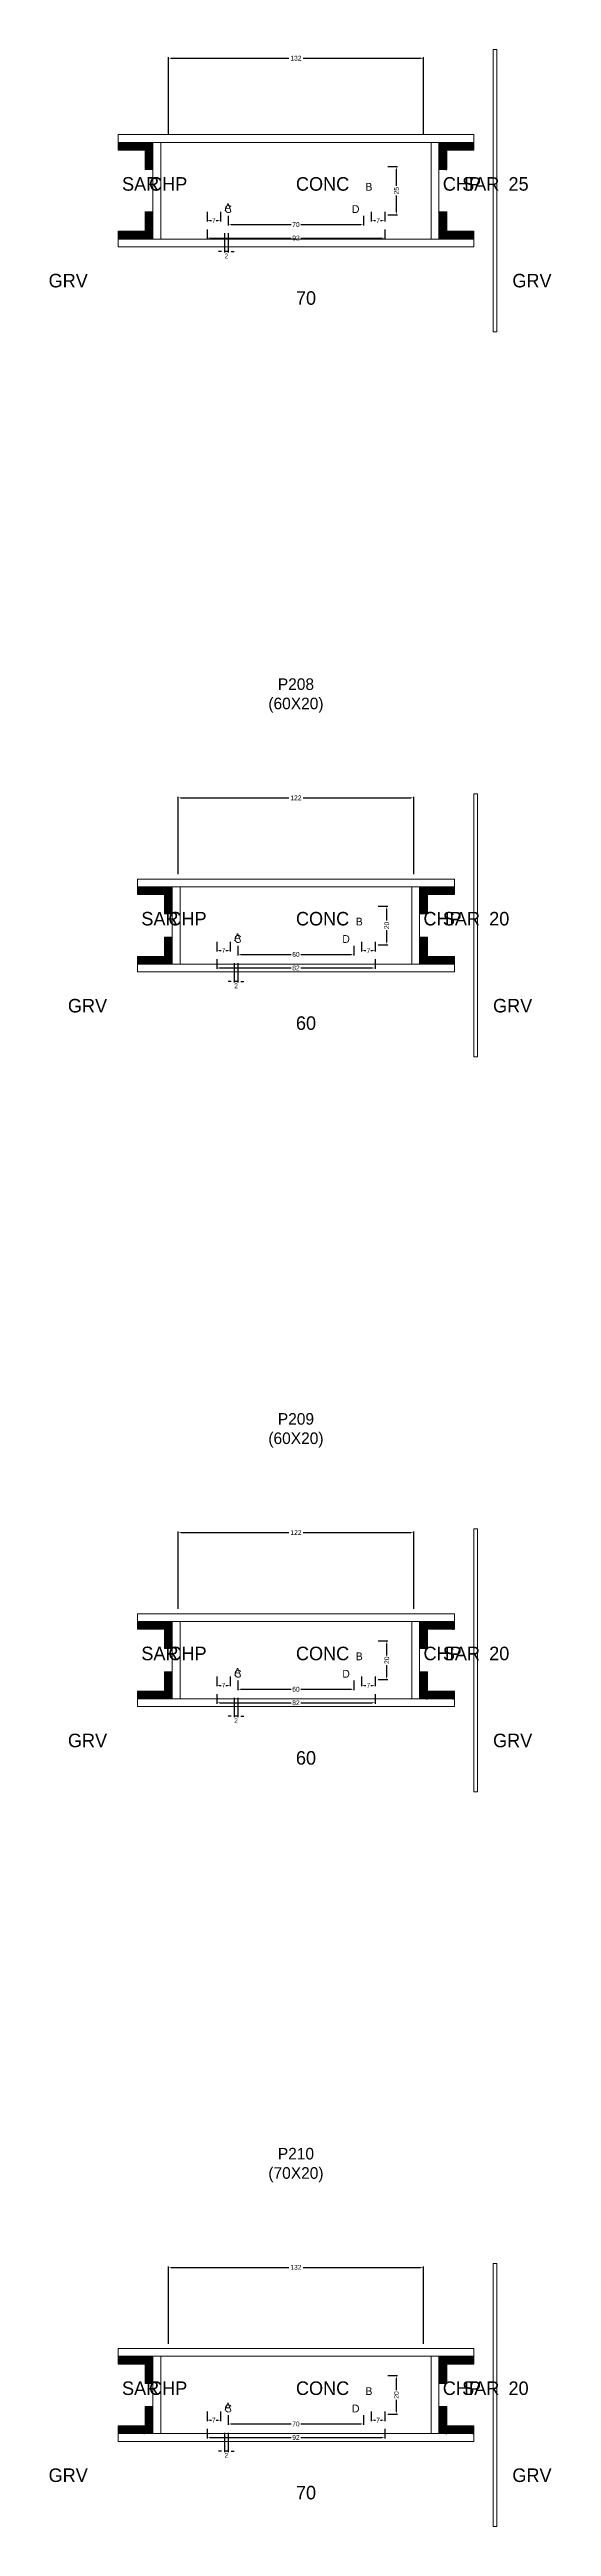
# Model space of a CAD drawing. Header units: centimetres. Extents: x -10500 to 4299, y -38766 to 295.
# Drawn here: x -128 to 132, y -19308 to -18027 of the extents above; entities that cross this region are included whole.
import ezdxf

# ---------------------------------------------------------------- set-up
doc = ezdxf.new("R2010")
doc.units = ezdxf.units.CM
for name, color, linetype in [('COTA', 241, 'Continuous'), ('Hachura', 251, 'Continuous'), ('NOMENCLATURA', 7, 'Continuous'), ('SARRAFO', 251, 'Continuous'), ('Texto Seção', 7, 'Continuous')]:
    doc.layers.add(name, color=color, linetype=linetype)
doc.dimstyles.new('cotax2', dxfattribs={"dimtxt": 2.5, "dimasz": 1.5, "dimexe": 0.5, "dimexo": 0.5, "dimgap": 0.5, "dimtad": 1, "dimcen": 2.5, "dimazin": 3, "dimtfac": 1, "dimtmove": 0, "dimatfit": 3})

# ---------------------------------------------------------------- blocks, each defined once
blk = doc.blocks.new('_CLOSEDFILLED')
at = {"color": 0, "linetype": 'BYBLOCK'}
blk.add_solid([(-1, 0.16), (0, 0), (-1, -0.16)], dxfattribs=at)
blk = doc.blocks.new('*D1326')
for p, q in [((-46, -18120), (-46, -18125)), ((-44.5, -18124.5), (-2.5, -18124.5)), ((2.5, -18124.5), (44.5, -18124.5)), ((46, -18120), (46, -18125))]:
    blk.add_line(p, q)
at = {"layer": 'Defpoints'}
for p in [(-46, -18119.5), (-46, -18124.5), (46, -18119.5)]:
    blk.add_point(p, dxfattribs=at)
at = {"layer": 'COTA', "xscale": 1.5, "yscale": 1.5, "rotation": 180}
blk.add_blockref('_CLOSEDFILLED', (-46, -18124.5), dxfattribs=at)
at = {"layer": 'COTA', "xscale": 1.5, "yscale": 1.5}
blk.add_blockref('_CLOSEDFILLED', (46, -18124.5), dxfattribs=at)
at = {"layer": 'COTA', "insert": (0, -18124.5), "char_height": 2.5, "attachment_point": 5}
blk.add_mtext('92', dxfattribs=at)
blk = doc.blocks.new('*D1327')
for p, q in [((-35, -18113), (-35, -18118)), ((35, -18113), (35, -18118)), ((-33.5, -18117.5), (-2.5, -18117.5)), ((2.5, -18117.5), (33.5, -18117.5))]:
    blk.add_line(p, q)
at = {"layer": 'Defpoints'}
for p in [(-35, -18112.5), (35, -18112.5), (-35, -18117.5)]:
    blk.add_point(p, dxfattribs=at)
at = {"layer": 'COTA', "xscale": 1.5, "yscale": 1.5, "rotation": 180}
blk.add_blockref('_CLOSEDFILLED', (-35, -18117.5), dxfattribs=at)
at = {"layer": 'COTA', "xscale": 1.5, "yscale": 1.5}
blk.add_blockref('_CLOSEDFILLED', (35, -18117.5), dxfattribs=at)
at = {"layer": 'COTA', "insert": (0, -18117.5), "char_height": 2.5, "attachment_point": 5}
blk.add_mtext('70', dxfattribs=at)
blk = doc.blocks.new('*D1328')
for p, q in [((47.5, -18087.5), (52.5, -18087.5)), ((52, -18097.5), (52, -18089)), ((47.5, -18112.5), (52.5, -18112.5)), ((52, -18111), (52, -18102.5))]:
    blk.add_line(p, q)
at = {"layer": 'Defpoints'}
for p in [(47, -18087.5), (47, -18112.5), (52, -18112.5)]:
    blk.add_point(p, dxfattribs=at)
at = {"layer": 'COTA', "xscale": 1.5, "yscale": 1.5}
for p, rotation in [((52, -18087.5), 90), ((52, -18112.5), 270)]:
    blk.add_blockref('_CLOSEDFILLED', p, dxfattribs=dict(at, rotation=rotation))
at = {"layer": 'COTA', "insert": (52, -18100), "char_height": 2.5, "attachment_point": 5, "rotation": 90}
blk.add_mtext('25', dxfattribs=at)
blk = doc.blocks.new('*D1329')
for p, q in [((-46, -18111), (-46, -18116)), ((-39, -18111), (-39, -18116)), ((-44.5, -18115.5), (-43.75, -18115.5)), ((-41.25, -18115.5), (-40.5, -18115.5))]:
    blk.add_line(p, q)
at = {"layer": 'Defpoints'}
for p in [(-46, -18110.5), (-39, -18110.5), (-46, -18115.5)]:
    blk.add_point(p, dxfattribs=at)
at = {"layer": 'COTA', "xscale": 1.5, "yscale": 1.5, "rotation": 180}
blk.add_blockref('_CLOSEDFILLED', (-46, -18115.5), dxfattribs=at)
at = {"layer": 'COTA', "xscale": 1.5, "yscale": 1.5}
blk.add_blockref('_CLOSEDFILLED', (-39, -18115.5), dxfattribs=at)
at = {"layer": 'COTA', "insert": (-42.5, -18115.5), "char_height": 2.5, "attachment_point": 5}
blk.add_mtext('7', dxfattribs=at)
blk = doc.blocks.new('*D1330')
for p, q in [((39, -18111), (39, -18116)), ((46, -18111), (46, -18116)), ((40.5, -18115.5), (41.25, -18115.5)), ((43.75, -18115.5), (44.5, -18115.5))]:
    blk.add_line(p, q)
at = {"layer": 'Defpoints'}
for p in [(39, -18110.5), (46, -18110.5), (39, -18115.5)]:
    blk.add_point(p, dxfattribs=at)
at = {"layer": 'COTA', "xscale": 1.5, "yscale": 1.5, "rotation": 180}
blk.add_blockref('_CLOSEDFILLED', (39, -18115.5), dxfattribs=at)
at = {"layer": 'COTA', "xscale": 1.5, "yscale": 1.5}
blk.add_blockref('_CLOSEDFILLED', (46, -18115.5), dxfattribs=at)
at = {"layer": 'COTA', "insert": (42.5, -18115.5), "char_height": 2.5, "attachment_point": 5}
blk.add_mtext('7', dxfattribs=at)
blk = doc.blocks.new('*D1331')
for p, q in [((-66, -18071), (-66, -18031)), ((-64.5, -18031.5), (-3.75, -18031.5)), ((3.75, -18031.5), (64.5, -18031.5)), ((66, -18071), (66, -18031))]:
    blk.add_line(p, q)
at = {"layer": 'Defpoints'}
for p in [(-66, -18031.5), (-66, -18071.5), (66, -18071.5)]:
    blk.add_point(p, dxfattribs=at)
at = {"layer": 'COTA', "xscale": 1.5, "yscale": 1.5, "rotation": 180}
blk.add_blockref('_CLOSEDFILLED', (-66, -18031.5), dxfattribs=at)
at = {"layer": 'COTA', "xscale": 1.5, "yscale": 1.5}
blk.add_blockref('_CLOSEDFILLED', (66, -18031.5), dxfattribs=at)
at = {"layer": 'COTA', "insert": (0, -18031.5), "char_height": 2.5, "attachment_point": 5}
blk.add_mtext('132', dxfattribs=at)
blk = doc.blocks.new('*D1352')
for p, q in [((-41, -18497.5), (-41, -18502.5)), ((41, -18497.5), (41, -18502.5)), ((-39.5, -18502), (-2.5, -18502)), ((2.5, -18502), (39.5, -18502))]:
    blk.add_line(p, q)
at = {"layer": 'Defpoints'}
for p in [(-41, -18497), (41, -18497), (-41, -18502)]:
    blk.add_point(p, dxfattribs=at)
at = {"layer": 'COTA', "xscale": 1.5, "yscale": 1.5, "rotation": 180}
blk.add_blockref('_CLOSEDFILLED', (-41, -18502), dxfattribs=at)
at = {"layer": 'COTA', "xscale": 1.5, "yscale": 1.5}
blk.add_blockref('_CLOSEDFILLED', (41, -18502), dxfattribs=at)
at = {"layer": 'COTA', "insert": (0, -18502), "char_height": 2.5, "attachment_point": 5}
blk.add_mtext('82', dxfattribs=at)
blk = doc.blocks.new('*D1353')
for p, q in [((-30, -18490.5), (-30, -18495.5)), ((-28.5, -18495), (-2.5, -18495)), ((2.5, -18495), (28.5, -18495)), ((30, -18490.5), (30, -18495.5))]:
    blk.add_line(p, q)
at = {"layer": 'Defpoints'}
for p in [(-30, -18490), (-30, -18495), (30, -18490)]:
    blk.add_point(p, dxfattribs=at)
at = {"layer": 'COTA', "xscale": 1.5, "yscale": 1.5, "rotation": 180}
blk.add_blockref('_CLOSEDFILLED', (-30, -18495), dxfattribs=at)
at = {"layer": 'COTA', "xscale": 1.5, "yscale": 1.5}
blk.add_blockref('_CLOSEDFILLED', (30, -18495), dxfattribs=at)
at = {"layer": 'COTA', "insert": (0, -18495), "char_height": 2.5, "attachment_point": 5}
blk.add_mtext('60', dxfattribs=at)
blk = doc.blocks.new('*D1354')
for p, q in [((42.5, -18470), (47.5, -18470)), ((47, -18477.5), (47, -18471.5)), ((47, -18488.5), (47, -18482.5)), ((42.5, -18490), (47.5, -18490))]:
    blk.add_line(p, q)
at = {"layer": 'Defpoints'}
for p in [(42, -18470), (42, -18490), (47, -18490)]:
    blk.add_point(p, dxfattribs=at)
at = {"layer": 'COTA', "xscale": 1.5, "yscale": 1.5}
for p, rotation in [((47, -18470), 90), ((47, -18490), 270)]:
    blk.add_blockref('_CLOSEDFILLED', p, dxfattribs=dict(at, rotation=rotation))
at = {"layer": 'COTA', "insert": (47, -18480), "char_height": 2.5, "attachment_point": 5, "rotation": 90}
blk.add_mtext('20', dxfattribs=at)
blk = doc.blocks.new('*D1355')
for p, q in [((-41, -18488.5), (-41, -18493.5)), ((-39.5, -18493), (-38.75, -18493)), ((-36.25, -18493), (-35.5, -18493)), ((-34, -18488.5), (-34, -18493.5))]:
    blk.add_line(p, q)
at = {"layer": 'Defpoints'}
for p in [(-41, -18488), (-41, -18493), (-34, -18488)]:
    blk.add_point(p, dxfattribs=at)
at = {"layer": 'COTA', "xscale": 1.5, "yscale": 1.5, "rotation": 180}
blk.add_blockref('_CLOSEDFILLED', (-41, -18493), dxfattribs=at)
at = {"layer": 'COTA', "xscale": 1.5, "yscale": 1.5}
blk.add_blockref('_CLOSEDFILLED', (-34, -18493), dxfattribs=at)
at = {"layer": 'COTA', "insert": (-37.5, -18493), "char_height": 2.5, "attachment_point": 5}
blk.add_mtext('7', dxfattribs=at)
blk = doc.blocks.new('*D1356')
for p, q in [((34, -18488.5), (34, -18493.5)), ((35.5, -18493), (36.25, -18493)), ((38.75, -18493), (39.5, -18493)), ((41, -18488.5), (41, -18493.5))]:
    blk.add_line(p, q)
at = {"layer": 'Defpoints'}
for p in [(34, -18488), (34, -18493), (41, -18488)]:
    blk.add_point(p, dxfattribs=at)
at = {"layer": 'COTA', "xscale": 1.5, "yscale": 1.5, "rotation": 180}
blk.add_blockref('_CLOSEDFILLED', (34, -18493), dxfattribs=at)
at = {"layer": 'COTA', "xscale": 1.5, "yscale": 1.5}
blk.add_blockref('_CLOSEDFILLED', (41, -18493), dxfattribs=at)
at = {"layer": 'COTA', "insert": (37.5, -18493), "char_height": 2.5, "attachment_point": 5}
blk.add_mtext('7', dxfattribs=at)
blk = doc.blocks.new('*D1357')
for p, q in [((-61, -18453.5), (-61, -18413.5)), ((-59.5, -18414), (-3.75, -18414)), ((3.75, -18414), (59.5, -18414)), ((61, -18453.5), (61, -18413.5))]:
    blk.add_line(p, q)
at = {"layer": 'Defpoints'}
for p in [(-61, -18414), (-61, -18454), (61, -18454)]:
    blk.add_point(p, dxfattribs=at)
at = {"layer": 'COTA', "xscale": 1.5, "yscale": 1.5, "rotation": 180}
blk.add_blockref('_CLOSEDFILLED', (-61, -18414), dxfattribs=at)
at = {"layer": 'COTA', "xscale": 1.5, "yscale": 1.5}
blk.add_blockref('_CLOSEDFILLED', (61, -18414), dxfattribs=at)
at = {"layer": 'COTA', "insert": (0, -18414), "char_height": 2.5, "attachment_point": 5}
blk.add_mtext('122', dxfattribs=at)
blk = doc.blocks.new('*D1378')
for p, q in [((-41, -18877.5), (-41, -18882.5)), ((41, -18877.5), (41, -18882.5)), ((-39.5, -18882), (-2.5, -18882)), ((2.5, -18882), (39.5, -18882))]:
    blk.add_line(p, q)
at = {"layer": 'Defpoints'}
for p in [(-41, -18877), (41, -18877), (-41, -18882)]:
    blk.add_point(p, dxfattribs=at)
at = {"layer": 'COTA', "xscale": 1.5, "yscale": 1.5, "rotation": 180}
blk.add_blockref('_CLOSEDFILLED', (-41, -18882), dxfattribs=at)
at = {"layer": 'COTA', "xscale": 1.5, "yscale": 1.5}
blk.add_blockref('_CLOSEDFILLED', (41, -18882), dxfattribs=at)
at = {"layer": 'COTA', "insert": (0, -18882), "char_height": 2.5, "attachment_point": 5}
blk.add_mtext('82', dxfattribs=at)
blk = doc.blocks.new('*D1379')
for p, q in [((-30, -18870.5), (-30, -18875.5)), ((-28.5, -18875), (-2.5, -18875)), ((2.5, -18875), (28.5, -18875)), ((30, -18870.5), (30, -18875.5))]:
    blk.add_line(p, q)
at = {"layer": 'Defpoints'}
for p in [(-30, -18870), (-30, -18875), (30, -18870)]:
    blk.add_point(p, dxfattribs=at)
at = {"layer": 'COTA', "xscale": 1.5, "yscale": 1.5, "rotation": 180}
blk.add_blockref('_CLOSEDFILLED', (-30, -18875), dxfattribs=at)
at = {"layer": 'COTA', "xscale": 1.5, "yscale": 1.5}
blk.add_blockref('_CLOSEDFILLED', (30, -18875), dxfattribs=at)
at = {"layer": 'COTA', "insert": (0, -18875), "char_height": 2.5, "attachment_point": 5}
blk.add_mtext('60', dxfattribs=at)
blk = doc.blocks.new('*D1380')
for p, q in [((42.5, -18850), (47.5, -18850)), ((47, -18857.5), (47, -18851.5)), ((47, -18868.5), (47, -18862.5)), ((42.5, -18870), (47.5, -18870))]:
    blk.add_line(p, q)
at = {"layer": 'Defpoints'}
for p in [(42, -18850), (42, -18870), (47, -18870)]:
    blk.add_point(p, dxfattribs=at)
at = {"layer": 'COTA', "xscale": 1.5, "yscale": 1.5}
for p, rotation in [((47, -18850), 90), ((47, -18870), 270)]:
    blk.add_blockref('_CLOSEDFILLED', p, dxfattribs=dict(at, rotation=rotation))
at = {"layer": 'COTA', "insert": (47, -18860), "char_height": 2.5, "attachment_point": 5, "rotation": 90}
blk.add_mtext('20', dxfattribs=at)
blk = doc.blocks.new('*D1381')
for p, q in [((-41, -18868.5), (-41, -18873.5)), ((-34, -18868.5), (-34, -18873.5)), ((-39.5, -18873), (-38.75, -18873)), ((-36.25, -18873), (-35.5, -18873))]:
    blk.add_line(p, q)
at = {"layer": 'Defpoints'}
for p in [(-41, -18868), (-34, -18868), (-41, -18873)]:
    blk.add_point(p, dxfattribs=at)
at = {"layer": 'COTA', "xscale": 1.5, "yscale": 1.5, "rotation": 180}
blk.add_blockref('_CLOSEDFILLED', (-41, -18873), dxfattribs=at)
at = {"layer": 'COTA', "xscale": 1.5, "yscale": 1.5}
blk.add_blockref('_CLOSEDFILLED', (-34, -18873), dxfattribs=at)
at = {"layer": 'COTA', "insert": (-37.5, -18873), "char_height": 2.5, "attachment_point": 5}
blk.add_mtext('7', dxfattribs=at)
blk = doc.blocks.new('*D1382')
for p, q in [((34, -18868.5), (34, -18873.5)), ((41, -18868.5), (41, -18873.5)), ((35.5, -18873), (36.25, -18873)), ((38.75, -18873), (39.5, -18873))]:
    blk.add_line(p, q)
at = {"layer": 'Defpoints'}
for p in [(34, -18868), (41, -18868), (34, -18873)]:
    blk.add_point(p, dxfattribs=at)
at = {"layer": 'COTA', "xscale": 1.5, "yscale": 1.5, "rotation": 180}
blk.add_blockref('_CLOSEDFILLED', (34, -18873), dxfattribs=at)
at = {"layer": 'COTA', "xscale": 1.5, "yscale": 1.5}
blk.add_blockref('_CLOSEDFILLED', (41, -18873), dxfattribs=at)
at = {"layer": 'COTA', "insert": (37.5, -18873), "char_height": 2.5, "attachment_point": 5}
blk.add_mtext('7', dxfattribs=at)
blk = doc.blocks.new('*D1383')
for p, q in [((-61, -18833.5), (-61, -18793.5)), ((-59.5, -18794), (-3.75, -18794)), ((3.75, -18794), (59.5, -18794)), ((61, -18833.5), (61, -18793.5))]:
    blk.add_line(p, q)
at = {"layer": 'Defpoints'}
for p in [(-61, -18794), (-61, -18834), (61, -18834)]:
    blk.add_point(p, dxfattribs=at)
at = {"layer": 'COTA', "xscale": 1.5, "yscale": 1.5, "rotation": 180}
blk.add_blockref('_CLOSEDFILLED', (-61, -18794), dxfattribs=at)
at = {"layer": 'COTA', "xscale": 1.5, "yscale": 1.5}
blk.add_blockref('_CLOSEDFILLED', (61, -18794), dxfattribs=at)
at = {"layer": 'COTA', "insert": (0, -18794), "char_height": 2.5, "attachment_point": 5}
blk.add_mtext('122', dxfattribs=at)
blk = doc.blocks.new('*D1404')
for p, q in [((-46, -19257.5), (-46, -19262.5)), ((-44.5, -19262), (-2.5, -19262)), ((2.5, -19262), (44.5, -19262)), ((46, -19257.5), (46, -19262.5))]:
    blk.add_line(p, q)
at = {"layer": 'Defpoints'}
for p in [(-46, -19257), (-46, -19262), (46, -19257)]:
    blk.add_point(p, dxfattribs=at)
at = {"layer": 'COTA', "xscale": 1.5, "yscale": 1.5, "rotation": 180}
blk.add_blockref('_CLOSEDFILLED', (-46, -19262), dxfattribs=at)
at = {"layer": 'COTA', "xscale": 1.5, "yscale": 1.5}
blk.add_blockref('_CLOSEDFILLED', (46, -19262), dxfattribs=at)
at = {"layer": 'COTA', "insert": (0, -19262), "char_height": 2.5, "attachment_point": 5}
blk.add_mtext('92', dxfattribs=at)
blk = doc.blocks.new('*D1405')
for p, q in [((-35, -19250.5), (-35, -19255.5)), ((35, -19250.5), (35, -19255.5)), ((-33.5, -19255), (-2.5, -19255)), ((2.5, -19255), (33.5, -19255))]:
    blk.add_line(p, q)
at = {"layer": 'Defpoints'}
for p in [(-35, -19250), (35, -19250), (-35, -19255)]:
    blk.add_point(p, dxfattribs=at)
at = {"layer": 'COTA', "xscale": 1.5, "yscale": 1.5, "rotation": 180}
blk.add_blockref('_CLOSEDFILLED', (-35, -19255), dxfattribs=at)
at = {"layer": 'COTA', "xscale": 1.5, "yscale": 1.5}
blk.add_blockref('_CLOSEDFILLED', (35, -19255), dxfattribs=at)
at = {"layer": 'COTA', "insert": (0, -19255), "char_height": 2.5, "attachment_point": 5}
blk.add_mtext('70', dxfattribs=at)
blk = doc.blocks.new('*D1406')
for p, q in [((47.5, -19230), (52.5, -19230)), ((52, -19237.5), (52, -19231.5)), ((47.5, -19250), (52.5, -19250)), ((52, -19248.5), (52, -19242.5))]:
    blk.add_line(p, q)
at = {"layer": 'Defpoints'}
for p in [(47, -19230), (47, -19250), (52, -19250)]:
    blk.add_point(p, dxfattribs=at)
at = {"layer": 'COTA', "xscale": 1.5, "yscale": 1.5}
for p, rotation in [((52, -19230), 90), ((52, -19250), 270)]:
    blk.add_blockref('_CLOSEDFILLED', p, dxfattribs=dict(at, rotation=rotation))
at = {"layer": 'COTA', "insert": (52, -19240), "char_height": 2.5, "attachment_point": 5, "rotation": 90}
blk.add_mtext('20', dxfattribs=at)
blk = doc.blocks.new('*D1407')
for p, q in [((-46, -19248.5), (-46, -19253.5)), ((-44.5, -19253), (-43.75, -19253)), ((-41.25, -19253), (-40.5, -19253)), ((-39, -19248.5), (-39, -19253.5))]:
    blk.add_line(p, q)
at = {"layer": 'Defpoints'}
for p in [(-46, -19248), (-46, -19253), (-39, -19248)]:
    blk.add_point(p, dxfattribs=at)
at = {"layer": 'COTA', "xscale": 1.5, "yscale": 1.5, "rotation": 180}
blk.add_blockref('_CLOSEDFILLED', (-46, -19253), dxfattribs=at)
at = {"layer": 'COTA', "xscale": 1.5, "yscale": 1.5}
blk.add_blockref('_CLOSEDFILLED', (-39, -19253), dxfattribs=at)
at = {"layer": 'COTA', "insert": (-42.5, -19253), "char_height": 2.5, "attachment_point": 5}
blk.add_mtext('7', dxfattribs=at)
blk = doc.blocks.new('*D1408')
for p, q in [((39, -19248.5), (39, -19253.5)), ((40.5, -19253), (41.25, -19253)), ((43.75, -19253), (44.5, -19253)), ((46, -19248.5), (46, -19253.5))]:
    blk.add_line(p, q)
at = {"layer": 'Defpoints'}
for p in [(39, -19248), (39, -19253), (46, -19248)]:
    blk.add_point(p, dxfattribs=at)
at = {"layer": 'COTA', "xscale": 1.5, "yscale": 1.5, "rotation": 180}
blk.add_blockref('_CLOSEDFILLED', (39, -19253), dxfattribs=at)
at = {"layer": 'COTA', "xscale": 1.5, "yscale": 1.5}
blk.add_blockref('_CLOSEDFILLED', (46, -19253), dxfattribs=at)
at = {"layer": 'COTA', "insert": (42.5, -19253), "char_height": 2.5, "attachment_point": 5}
blk.add_mtext('7', dxfattribs=at)
blk = doc.blocks.new('*D1409')
for p, q in [((-66, -19213.5), (-66, -19173.5)), ((-64.5, -19174), (-3.75, -19174)), ((3.75, -19174), (64.5, -19174)), ((66, -19213.5), (66, -19173.5))]:
    blk.add_line(p, q)
at = {"layer": 'Defpoints'}
for p in [(-66, -19174), (-66, -19214), (66, -19214)]:
    blk.add_point(p, dxfattribs=at)
at = {"layer": 'COTA', "xscale": 1.5, "yscale": 1.5, "rotation": 180}
blk.add_blockref('_CLOSEDFILLED', (-66, -19174), dxfattribs=at)
at = {"layer": 'COTA', "xscale": 1.5, "yscale": 1.5}
blk.add_blockref('_CLOSEDFILLED', (66, -19174), dxfattribs=at)
at = {"layer": 'COTA', "insert": (0, -19174), "char_height": 2.5, "attachment_point": 5}
blk.add_mtext('132', dxfattribs=at)

msp = doc.modelspace()

# ---------------------------------------------------------------- hatches: boundary and pattern name
at = {"layer": 'SARRAFO'}
h = msp.add_hatch(dxfattribs=at)
h.set_pattern_fill('SOLID', scale=2)
h.paths.add_polyline_path([(-92, -18079), (-78, -18079), (-78, -18075), (-92, -18075)])
h = msp.add_hatch(dxfattribs=at)
h.set_pattern_fill('SOLID', scale=2)
h.paths.add_polyline_path([(-78, -18089), (-74, -18089), (-74, -18075), (-78, -18075)])
h = msp.add_hatch(dxfattribs=at)
h.set_pattern_fill('SOLID', scale=2)
h.paths.add_polyline_path([(74, -18089), (78, -18089), (78, -18075), (74, -18075)])
h = msp.add_hatch(dxfattribs=at)
h.set_pattern_fill('SOLID', scale=2)
h.paths.add_polyline_path([(78, -18079), (92, -18079), (92, -18075), (78, -18075)])
h = msp.add_hatch(dxfattribs=at)
h.set_pattern_fill('SOLID', scale=2)
h.paths.add_polyline_path([(-78, -18125), (-74, -18125), (-74, -18111), (-78, -18111)])
h = msp.add_hatch(dxfattribs=at)
h.set_pattern_fill('SOLID', scale=2)
h.paths.add_polyline_path([(74, -18125), (78, -18125), (78, -18111), (74, -18111)])
h = msp.add_hatch(dxfattribs=at)
h.set_pattern_fill('SOLID', scale=2)
h.paths.add_polyline_path([(-92, -18125), (-78, -18125), (-78, -18121), (-92, -18121)])
h = msp.add_hatch(dxfattribs=at)
h.set_pattern_fill('SOLID', scale=2)
h.paths.add_polyline_path([(78, -18125), (92, -18125), (92, -18121), (78, -18121)])
h = msp.add_hatch(dxfattribs=at)
h.set_pattern_fill('SOLID', scale=2)
h.paths.add_polyline_path([(-82, -18464), (-68, -18464), (-68, -18460), (-82, -18460)])
h = msp.add_hatch(dxfattribs=at)
h.set_pattern_fill('SOLID', scale=2)
h.paths.add_polyline_path([(-68, -18474), (-64, -18474), (-64, -18460), (-68, -18460)])
h = msp.add_hatch(dxfattribs=at)
h.set_pattern_fill('SOLID', scale=2)
h.paths.add_polyline_path([(64, -18474), (68, -18474), (68, -18460), (64, -18460)])
h = msp.add_hatch(dxfattribs=at)
h.set_pattern_fill('SOLID', scale=2)
h.paths.add_polyline_path([(68, -18464), (82, -18464), (82, -18460), (68, -18460)])
h = msp.add_hatch(dxfattribs=at)
h.set_pattern_fill('SOLID', scale=2)
h.paths.add_polyline_path([(-82, -18500), (-68, -18500), (-68, -18496), (-82, -18496)])
h = msp.add_hatch(dxfattribs=at)
h.set_pattern_fill('SOLID', scale=2)
h.paths.add_polyline_path([(-68, -18500), (-64, -18500), (-64, -18486), (-68, -18486)])
h = msp.add_hatch(dxfattribs=at)
h.set_pattern_fill('SOLID', scale=2)
h.paths.add_polyline_path([(64, -18500), (68, -18500), (68, -18486), (64, -18486)])
h = msp.add_hatch(dxfattribs=at)
h.set_pattern_fill('SOLID', scale=2)
h.paths.add_polyline_path([(68, -18500), (82, -18500), (82, -18496), (68, -18496)])
h = msp.add_hatch(dxfattribs=at)
h.set_pattern_fill('SOLID', scale=2)
h.paths.add_polyline_path([(-82, -18844), (-68, -18844), (-68, -18840), (-82, -18840)])
h = msp.add_hatch(dxfattribs=at)
h.set_pattern_fill('SOLID', scale=2)
h.paths.add_polyline_path([(-68, -18854), (-64, -18854), (-64, -18840), (-68, -18840)])
h = msp.add_hatch(dxfattribs=at)
h.set_pattern_fill('SOLID', scale=2)
h.paths.add_polyline_path([(64, -18854), (68, -18854), (68, -18840), (64, -18840)])
h = msp.add_hatch(dxfattribs=at)
h.set_pattern_fill('SOLID', scale=2)
h.paths.add_polyline_path([(68, -18844), (82, -18844), (82, -18840), (68, -18840)])
h = msp.add_hatch(dxfattribs=at)
h.set_pattern_fill('SOLID', scale=2)
h.paths.add_polyline_path([(-68, -18880), (-64, -18880), (-64, -18866), (-68, -18866)])
h = msp.add_hatch(dxfattribs=at)
h.set_pattern_fill('SOLID', scale=2)
h.paths.add_polyline_path([(64, -18880), (68, -18880), (68, -18866), (64, -18866)])
h = msp.add_hatch(dxfattribs=at)
h.set_pattern_fill('SOLID', scale=2)
h.paths.add_polyline_path([(-82, -18880), (-68, -18880), (-68, -18876), (-82, -18876)])
h = msp.add_hatch(dxfattribs=at)
h.set_pattern_fill('SOLID', scale=2)
h.paths.add_polyline_path([(68, -18880), (82, -18880), (82, -18876), (68, -18876)])
h = msp.add_hatch(dxfattribs=at)
h.set_pattern_fill('SOLID', scale=2)
h.paths.add_polyline_path([(-92, -19224), (-78, -19224), (-78, -19220), (-92, -19220)])
h = msp.add_hatch(dxfattribs=at)
h.set_pattern_fill('SOLID', scale=2)
h.paths.add_polyline_path([(-78, -19234), (-74, -19234), (-74, -19220), (-78, -19220)])
h = msp.add_hatch(dxfattribs=at)
h.set_pattern_fill('SOLID', scale=2)
h.paths.add_polyline_path([(74, -19234), (78, -19234), (78, -19220), (74, -19220)])
h = msp.add_hatch(dxfattribs=at)
h.set_pattern_fill('SOLID', scale=2)
h.paths.add_polyline_path([(78, -19224), (92, -19224), (92, -19220), (78, -19220)])
h = msp.add_hatch(dxfattribs=at)
h.set_pattern_fill('SOLID', scale=2)
h.paths.add_polyline_path([(-78, -19260), (-74, -19260), (-74, -19246), (-78, -19246)])
h = msp.add_hatch(dxfattribs=at)
h.set_pattern_fill('SOLID', scale=2)
h.paths.add_polyline_path([(74, -19260), (78, -19260), (78, -19246), (74, -19246)])
h = msp.add_hatch(dxfattribs=at)
h.set_pattern_fill('SOLID', scale=2)
h.paths.add_polyline_path([(-92, -19260), (-78, -19260), (-78, -19256), (-92, -19256)])
h = msp.add_hatch(dxfattribs=at)
h.set_pattern_fill('SOLID', scale=2)
h.paths.add_polyline_path([(78, -19260), (92, -19260), (92, -19256), (78, -19256)])

# ---------------------------------------------------------------- linework, layer by layer
at = {"layer": 'Hachura', "lineweight": 13}
for points in [[(102, -18173), (104, -18173), (104, -18027), (102, -18027)], [(92, -18548), (94, -18548), (94, -18412), (92, -18412)], [(92, -18928), (94, -18928), (94, -18792), (92, -18792)], [(102, -19308), (104, -19308), (104, -19172), (102, -19172)]]:
    msp.add_lwpolyline(points, close=True, dxfattribs=at)
at = {"layer": 'Hachura', "lineweight": 18}
for points in [[(-92, -18075), (92, -18075), (92, -18071), (-92, -18071)], [(-74, -18125), (-70, -18125), (-70, -18075), (-74, -18075)], [(70, -18125), (74, -18125), (74, -18075), (70, -18075)], [(-92, -18129), (92, -18129), (92, -18125), (-92, -18125)], [(-82, -18460), (82, -18460), (82, -18456), (-82, -18456)], [(-64, -18500), (-60, -18500), (-60, -18460), (-64, -18460)], [(60, -18500), (64, -18500), (64, -18460), (60, -18460)], [(-82, -18504), (82, -18504), (82, -18500), (-82, -18500)], [(-82, -18840), (82, -18840), (82, -18836), (-82, -18836)], [(-64, -18880), (-60, -18880), (-60, -18840), (-64, -18840)], [(60, -18880), (64, -18880), (64, -18840), (60, -18840)], [(-82, -18884), (82, -18884), (82, -18880), (-82, -18880)], [(-92, -19220), (92, -19220), (92, -19216), (-92, -19216)], [(-74, -19260), (-70, -19260), (-70, -19220), (-74, -19220)], [(70, -19260), (74, -19260), (74, -19220), (70, -19220)], [(-92, -19264), (92, -19264), (92, -19260), (-92, -19260)]]:
    msp.add_lwpolyline(points, close=True, dxfattribs=at)
at = {"layer": 'SARRAFO', "lineweight": 13}
for points in [[(-92, -18079), (-78, -18079), (-78, -18075), (-92, -18075)], [(-78, -18089), (-74, -18089), (-74, -18075), (-78, -18075)], [(74, -18089), (78, -18089), (78, -18075), (74, -18075)], [(78, -18079), (92, -18079), (92, -18075), (78, -18075)], [(-78, -18125), (-74, -18125), (-74, -18111), (-78, -18111)], [(74, -18125), (78, -18125), (78, -18111), (74, -18111)], [(-92, -18125), (-78, -18125), (-78, -18121), (-92, -18121)], [(78, -18125), (92, -18125), (92, -18121), (78, -18121)], [(-82, -18464), (-68, -18464), (-68, -18460), (-82, -18460)], [(-68, -18474), (-64, -18474), (-64, -18460), (-68, -18460)], [(64, -18474), (68, -18474), (68, -18460), (64, -18460)], [(68, -18464), (82, -18464), (82, -18460), (68, -18460)], [(-82, -18500), (-68, -18500), (-68, -18496), (-82, -18496)], [(-68, -18500), (-64, -18500), (-64, -18486), (-68, -18486)], [(64, -18500), (68, -18500), (68, -18486), (64, -18486)], [(68, -18500), (82, -18500), (82, -18496), (68, -18496)], [(-82, -18844), (-68, -18844), (-68, -18840), (-82, -18840)], [(-68, -18854), (-64, -18854), (-64, -18840), (-68, -18840)], [(64, -18854), (68, -18854), (68, -18840), (64, -18840)], [(68, -18844), (82, -18844), (82, -18840), (68, -18840)], [(-68, -18880), (-64, -18880), (-64, -18866), (-68, -18866)], [(64, -18880), (68, -18880), (68, -18866), (64, -18866)], [(-82, -18880), (-68, -18880), (-68, -18876), (-82, -18876)], [(68, -18880), (82, -18880), (82, -18876), (68, -18876)], [(-92, -19224), (-78, -19224), (-78, -19220), (-92, -19220)], [(-78, -19234), (-74, -19234), (-74, -19220), (-78, -19220)], [(74, -19234), (78, -19234), (78, -19220), (74, -19220)], [(78, -19224), (92, -19224), (92, -19220), (78, -19220)], [(-78, -19260), (-74, -19260), (-74, -19246), (-78, -19246)], [(74, -19260), (78, -19260), (78, -19246), (74, -19246)], [(-92, -19260), (-78, -19260), (-78, -19256), (-92, -19256)], [(78, -19260), (92, -19260), (92, -19256), (78, -19256)]]:
    msp.add_lwpolyline(points, close=True, dxfattribs=at)

# ---------------------------------------------------------------- texts
at = {"layer": 'NOMENCLATURA'}
for s, p in [('B', (36, -18100)), ('A', (-37, -18110.5)), ('C', (-37, -18111.5)), ('D', (29, -18111.5)), ('A', (-32, -18488)), ('B', (31, -18480)), ('C', (-32, -18489)), ('D', (24, -18489)), ('B', (31, -18860)), ('A', (-32, -18868)), ('C', (-32, -18869)), ('D', (24, -18869)), ('B', (36, -19240)), ('A', (-37, -19248)), ('C', (-37, -19249)), ('D', (29, -19249))]:
    msp.add_text(s, height=4, dxfattribs=at).set_placement(p)
at = {"layer": 'NOMENCLATURA', "char_height": 6, "attachment_point": 8}
for s, insert in [('P208\\P(60X20)', (0, -18370)), ('P209\\P(60X20)', (0, -18750)), ('P210\\P(70X20)', (0, -19130))]:
    msp.add_mtext(s, dxfattribs=dict(at, insert=insert))
at = {"layer": 'Texto Seção'}
for s, p in [('SAR', (-90, -18100)), ('CHP', (-76, -18100)), ('CONC', (0, -18100)), ('CHP', (76, -18100)), ('SAR', (86, -18100)), ('25', (110, -18100)), ('GRV', (-128, -18150)), ('GRV', (112, -18150)), ('70', (0, -18159)), ('SAR', (-80, -18480)), ('CHP', (-66, -18480)), ('CONC', (0, -18480)), ('CHP', (66, -18480)), ('SAR', (76, -18480)), ('20', (100, -18480)), ('GRV', (-118, -18525)), ('GRV', (102, -18525)), ('60', (0, -18534)), ('SAR', (-80, -18860)), ('CHP', (-66, -18860)), ('CONC', (0, -18860)), ('CHP', (66, -18860)), ('SAR', (76, -18860)), ('20', (100, -18860)), ('GRV', (-118, -18905)), ('60', (0, -18914)), ('GRV', (102, -18905)), ('SAR', (-90, -19240)), ('CHP', (-76, -19240)), ('CONC', (0, -19240)), ('CHP', (76, -19240)), ('SAR', (86, -19240)), ('20', (110, -19240)), ('GRV', (-128, -19285)), ('GRV', (112, -19285)), ('70', (0, -19294))]:
    msp.add_text(s, height=7, dxfattribs=at).set_placement(p)

# ---------------------------------------------------------------- dimensions: what is measured, and where the dimension line sits
at = {"layer": 'COTA'}
for base, p1, p2, picture, middle in [((-66, -18031.5), (-66, -18071.5), (66, -18071.5), '*D1331', (0, -18031.5)), ((-46, -18115.5), (-46, -18110.5), (-39, -18110.5), '*D1329', (-42.5, -18115.5)), ((-35, -18117.5), (-35, -18112.5), (35, -18112.5), '*D1327', (0, -18117.5)), ((39, -18115.5), (39, -18110.5), (46, -18110.5), '*D1330', (42.5, -18115.5)), ((-46, -18124.5), (-46, -18119.5), (46, -18119.5), '*D1326', (0, -18124.5)), ((-61, -18414), (-61, -18454), (61, -18454), '*D1357', (0, -18414)), ((-41, -18493), (-41, -18488), (-34, -18488), '*D1355', (-37.5, -18493)), ((-41, -18502), (-41, -18497), (41, -18497), '*D1352', (0, -18502)), ((-30, -18495), (-30, -18490), (30, -18490), '*D1353', (0, -18495)), ((34, -18493), (34, -18488), (41, -18488), '*D1356', (37.5, -18493)), ((-61, -18794), (-61, -18834), (61, -18834), '*D1383', (0, -18794)), ((-41, -18873), (-41, -18868), (-34, -18868), '*D1381', (-37.5, -18873)), ((34, -18873), (34, -18868), (41, -18868), '*D1382', (37.5, -18873)), ((-41, -18882), (-41, -18877), (41, -18877), '*D1378', (0, -18882)), ((-30, -18875), (-30, -18870), (30, -18870), '*D1379', (0, -18875)), ((-66, -19174), (-66, -19214), (66, -19214), '*D1409', (0, -19174)), ((-46, -19253), (-46, -19248), (-39, -19248), '*D1407', (-42.5, -19253)), ((-35, -19255), (-35, -19250), (35, -19250), '*D1405', (0, -19255)), ((39, -19253), (39, -19248), (46, -19248), '*D1408', (42.5, -19253)), ((-46, -19262), (-46, -19257), (46, -19257), '*D1404', (0, -19262))]:
    dim = msp.add_linear_dim(base=base, p1=p1, p2=p2, dimstyle='cotax2', dxfattribs=at)
    dim.commit()
    dim.dimension.update_dxf_attribs({"geometry": picture, "text_midpoint": middle})
for base, p1, p2, picture, middle in [((52, -18112.5), (47, -18112.5), (47, -18087.5), '*D1328', (52, -18100)), ((47, -18490), (42, -18490), (42, -18470), '*D1354', (47, -18480)), ((47, -18870), (42, -18870), (42, -18850), '*D1380', (47, -18860)), ((52, -19250), (47, -19250), (47, -19230), '*D1406', (52, -19240))]:
    dim = msp.add_linear_dim(base=base, p1=p1, p2=p2, angle=90, dimstyle='cotax2', dxfattribs=at)
    dim.commit()
    dim.dimension.update_dxf_attribs({"geometry": picture, "text_midpoint": middle})
for base, p1, p2 in [((-35, -18131.5), (-35, -18121.5), (-37, -18121.5)), ((-30, -18509), (-30, -18499), (-32, -18499)), ((-30, -18889), (-30, -18879), (-32, -18879)), ((-35, -19269), (-35, -19259), (-37, -19259))]:
    msp.add_linear_dim(base=base, p1=p1, p2=p2, dimstyle='cotax2', dxfattribs=at).render()

doc.saveas('drawing.dxf')
